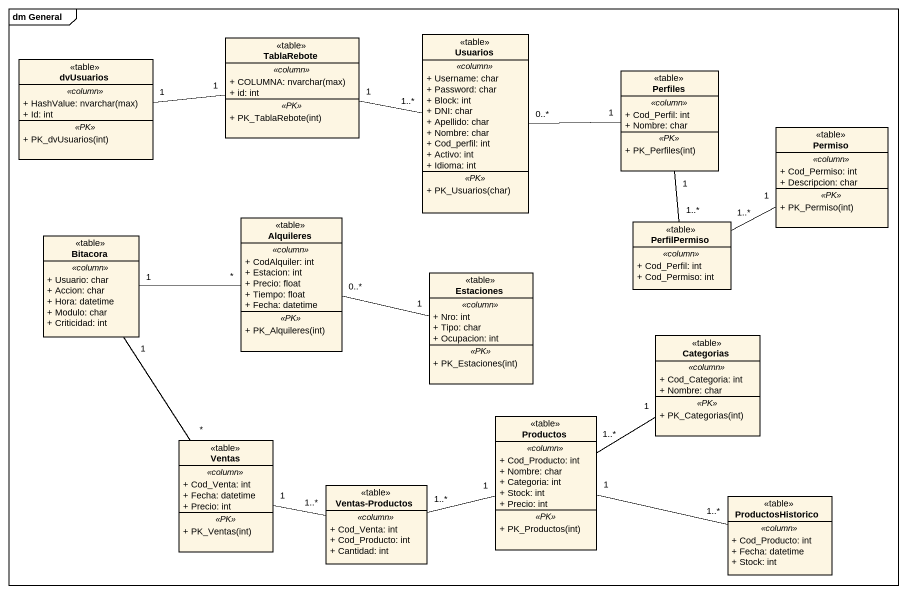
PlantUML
@startuml
mainframe dm General
hide circle
hide empty members
skinparam classAttributeIconSize 0
class TablaRebote <<table>> {
  .. <<column>> ..
  {field} + COLUMNA: nvarchar(max)
  + id: int
  .. <<PK>> ..
  + PK_TablaRebote(int)
}
class Usuarios <<table>> {
  .. <<column>> ..
  + Username: char
  + Password: char
  + Block: int
  + DNI: char
  + Apellido: char
  + Nombre: char
  + Cod_perfil: int
  + Activo: int
  + Idioma: int
  .. <<PK>> ..
  + PK_Usuarios(char)
}
class dvUsuarios <<table>> {
  .. <<column>> ..
  {field} + HashValue: nvarchar(max)
  + Id: int
  .. <<PK>> ..
  + PK_dvUsuarios(int)
}
class Perfiles <<table>> {
  .. <<column>> ..
  + Cod_Perfil: int
  + Nombre: char
  .. <<PK>> ..
  + PK_Perfiles(int)
}
class Permiso <<table>> {
  .. <<column>> ..
  + Cod_Permiso: int
  + Descripcion: char
  .. <<PK>> ..
  + PK_Permiso(int)
}
class Alquileres <<table>> {
  .. <<column>> ..
  + CodAlquiler: int
  + Estacion: int
  + Precio: float
  + Tiempo: float
  + Fecha: datetime
  .. <<PK>> ..
  + PK_Alquileres(int)
}
class PerfilPermiso <<table>> {
  .. <<column>> ..
  + Cod_Perfil: int
  + Cod_Permiso: int
}
class Bitacora <<table>> {
  .. <<column>> ..
  + Usuario: char
  + Accion: char
  + Hora: datetime
  + Modulo: char
  + Criticidad: int
}
class Estaciones <<table>> {
  .. <<column>> ..
  + Nro: int
  + Tipo: char
  + Ocupacion: int
  .. <<PK>> ..
  + PK_Estaciones(int)
}
class Categorias <<table>> {
  .. <<column>> ..
  + Cod_Categoria: int
  + Nombre: char
  .. <<PK>> ..
  + PK_Categorias(int)
}
class Productos <<table>> {
  .. <<column>> ..
  + Cod_Producto: int
  + Nombre: char
  + Categoria: int
  + Stock: int
  + Precio: int
  .. <<PK>> ..
  + PK_Productos(int)
}
class Ventas <<table>> {
  .. <<column>> ..
  + Cod_Venta: int
  + Fecha: datetime
  + Precio: int
  .. <<PK>> ..
  + PK_Ventas(int)
}
class "Ventas-Productos" as Ventas_Productos <<table>> {
  .. <<column>> ..
  + Cod_Venta: int
  + Cod_Producto: int
  + Cantidad: int
}
class ProductosHistorico <<table>> {
  .. <<column>> ..
  + Cod_Producto: int
  + Fecha: datetime
  + Stock: int
}
TablaRebote "1" -left- "1" dvUsuarios
Usuarios "1..*" -left- "1" TablaRebote
Usuarios "0..*" -right- "1" Perfiles
Perfiles "1" -- "1..*" PerfilPermiso
Alquileres "*" -left- "1" Bitacora
PerfilPermiso "1..*" -right- "1" Permiso
Estaciones "1" -left- "0..*" Alquileres
Productos "1..*" -up- "1" Categorias
Productos "1" -right- "1..*" ProductosHistorico
Ventas "*" -up- "1" Bitacora
Ventas "1" -right- "1..*" Ventas_Productos
Ventas_Productos "1..*" -right- "1" Productos
@enduml
